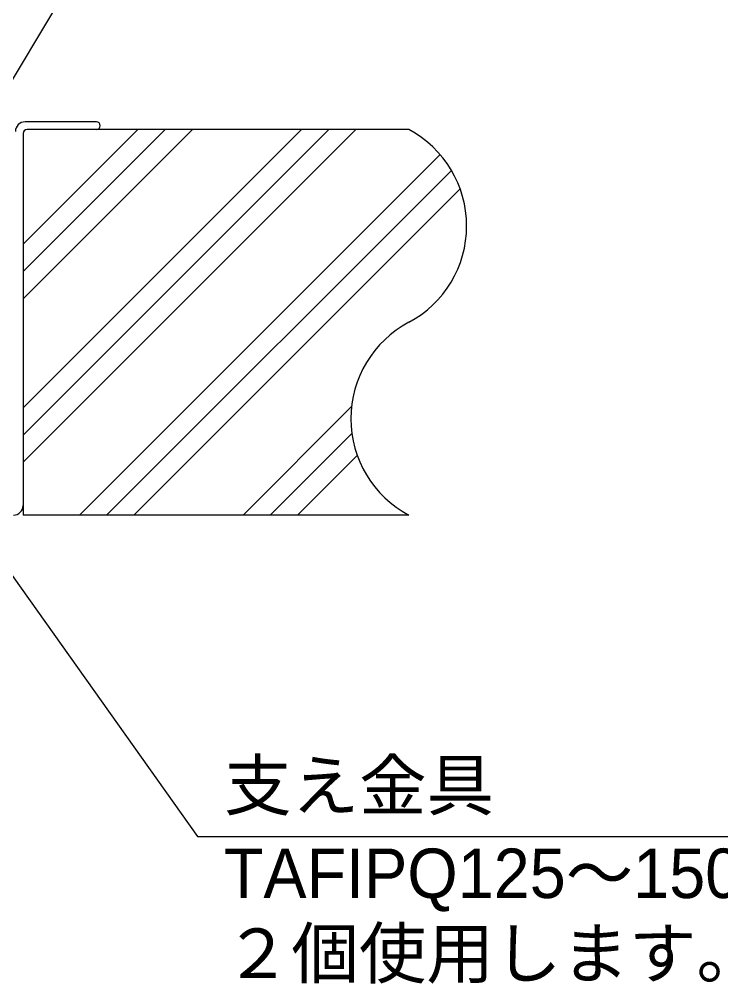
# Model space of a CAD drawing. Extents: x 443 to 1217, y -1921 to -677.
# Drawn here: x 532.68 to 568.16, y -1174.17 to -1125.45 of the extents above; entities that cross this region are included whole.
import ezdxf
from ezdxf.enums import TextEntityAlignment as Align

# ---------------------------------------------------------------- set-up
doc = ezdxf.new("R2010")
doc.units = 0
doc.header["$MEASUREMENT"] = 0
doc.layers.get('0').update_dxf_attribs({"linetype": 'CONTINUOUS'})
for name, color, linetype in [('10', 7, 'CONTINUOUS'), ('2', 2, 'CONTINUOUS'), ('3', 8, 'CONTINUOUS')]:
    doc.layers.add(name, color=color, linetype=linetype)
doc.styles.add('ｽﾀｲﾙ2', font='MS PGothic.ttf')

msp = doc.modelspace()

# ---------------------------------------------------------------- linework, layer by layer
at = {"color": 7, "linetype": 'Continuous'}
for p, q in [((529.01, -1134.019), (546.1, -1105.589)), ((530.14, -1150.495), (541.674, -1166.728)), ((541.674, -1166.728), (575.045, -1166.728))]:
    msp.add_line(p, q, dxfattribs=at)
at = {"layer": '2', "color": 8, "linetype": 'Continuous'}
for p, q in [((532.874, -1136.808), (538.666, -1131.016)), ((532.874, -1138.185), (540.043, -1131.016)), ((532.874, -1139.562), (541.42, -1131.016)), ((532.874, -1145.072), (546.93, -1131.016)), ((532.874, -1146.449), (548.307, -1131.016)), ((532.874, -1147.826), (549.684, -1131.016)), ((553.932, -1132.278), (535.715, -1150.495)), ((554.508, -1133.079), (537.092, -1150.495)), ((554.948, -1134.016), (538.47, -1150.495)), ((549.465, -1145.009), (543.979, -1150.495)), ((549.481, -1146.37), (545.357, -1150.495)), ((549.751, -1147.478), (546.734, -1150.495))]:
    msp.add_line(p, q, dxfattribs=at)
at = {"layer": '2', "color": 2, "linetype": 'Continuous'}
for p, q in [((552.353, -1131.016), (533.069, -1131.016)), ((552.353, -1150.495), (532.874, -1150.495))]:
    msp.add_line(p, q, dxfattribs=at)
for centre, start, end in [((549.755, -1135.886), 298.0725, 61.9275), ((554.95, -1145.625), 118.0725, 241.9275)]:
    msp.add_arc(centre, 5.519, start, end, dxfattribs=at)
at = {"layer": '3', "color": 3, "linetype": 'Continuous'}
msp.add_line((536.575, -1130.626), (532.971, -1130.626), dxfattribs=at)
at = {"layer": '3', "color": 2, "linetype": 'Continuous'}
msp.add_line((532.874, -1131.211), (532.874, -1150.495), dxfattribs=at)
at = {"layer": '3', "color": 3, "linetype": 'Continuous'}
for centre, radius, start, end in [((532.971, -1131.113), 0.487, 90, 180), ((536.575, -1130.821), 0.195, 270.005, 88.9265), ((533.069, -1131.211), 0.195, 90, 180), ((532.387, -1150.008), 0.487, 270, 0)]:
    msp.add_arc(centre, radius, start, end, dxfattribs=at)

# ---------------------------------------------------------------- texts
at = {"layer": '10', "linetype": 'Continuous', "style": 'ｽﾀｲﾙ2'}
for tag, p in [('支え金具', (543.024, -1166.144)), ('TAFIPQ125～150は', (543.011, -1170.592)), ('２個使用します。', (543.011, -1174.63))]:
    msp.add_attdef(tag, text='', height=2.5, dxfattribs=at).set_placement(p, align=Align.BOTTOM_LEFT)

doc.saveas('drawing.dxf')
